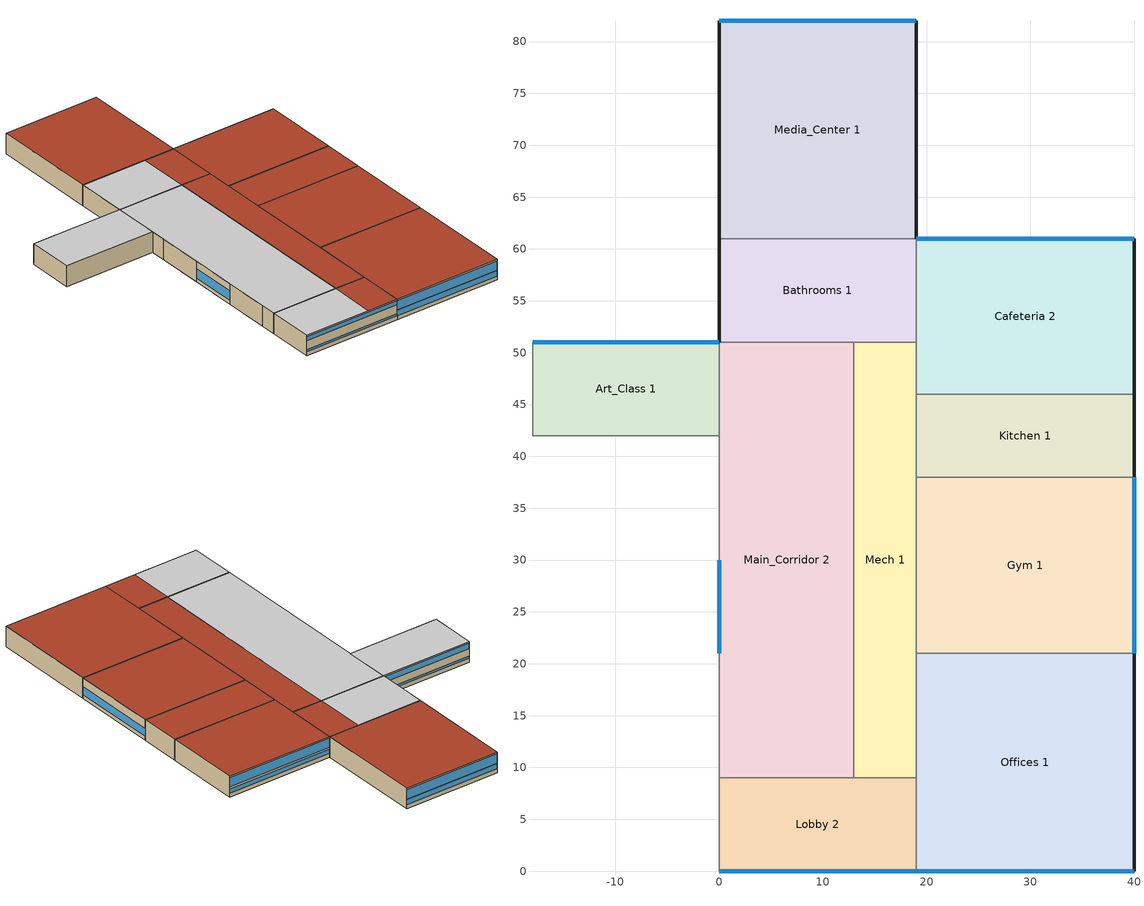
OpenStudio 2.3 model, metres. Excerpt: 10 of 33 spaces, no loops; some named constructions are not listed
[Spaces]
Lobby 2
 floor ground: 19,9 19,0 0,0 0,9 z0
 wall outside: 0,0 19,0 z0:4
 wall to Offices 1: 19,0 19,9 z0:4
 wall to Main_Corridor 2: 13,9 0,9 z0:4
 wall to Mech 1: 19,9 13,9 z0:4
 wall to Mult_Class_1_Pod_1: 0,9 0,0 z0:4
 window (ZEDG-K12 View Glazing South): 0.03,0 18.97,0 z0.76:1.21
 window (ZEDG-K12 Daylight Glazing South): 0.03,0 18.97,0 z2.93:3.7
 ceiling to Lobby 1: 13,0 13,9 0,9 0,0 z4
 roof outside: 19,0 19,9 13,9 13,0 z4
Media_Center 1
 floor ground: 19,82 19,61 0,61 0,82 z0
 wall outside: 19,61 19,82 0,82 0,61 z0:4
 wall to Bathrooms 1: 0,61 19,61 z0:4
 window (ZEDG-K12 View Glazing North): 18.97,82 0.03,82 z0.76:1.81
 window (ZEDG-K12 Daylight Glazing North): 18.97,82 0.03,82 z1.89:3.7
 roof outside: 19,61 19,82 0,82 0,61 z4
Gym 1
 floor ground: 40,38 40,21 19,21 19,38 z0
 wall outside: 40,21 40,38 z0:4
 wall to Mech 1: 19,38 19,21 z0:4
 wall to Offices 1: 19,21 40,21 z0:4
 wall to Kitchen 1: 40,38 19,38 z0:4
 window (ZEDG-K12 View Glazing EastWest): 40,21.03 40,37.97 z0.76:2.24
 roof outside: 40,21 40,38 19,38 19,21 z4
Art_Class 1
 floor ground: 0,51 0,42 -18,42 -18,51 z0
 wall outside: 0,51 -18,51 z0:4
 wall to Main_Corridor 2: 0,42 0,51 z0:4
 wall to Mult_Class_2_Pod_3: -18,51 -18,42 z0:4
 wall to Corridor_Pod_3: -18,42 0,42 z0:4
 window (ZEDG-K12 View Glazing North): -0.03,51 -17.97,51 z0.76:1.21
 window (ZEDG-K12 Daylight Glazing North): -0.03,51 -17.97,51 z2.66:3.7
 ceiling to Mult_Class_2_Pod_4: 0,42 0,51 -18,51 -18,42 z4
Offices 1
 floor ground: 40,21 40,0 19,0 19,21 z0
 wall outside: 19,0 40,0 40,21 z0:4
 wall to Mech 1: 19,21 19,9 z0:4
 window (ZEDG-K12 View Glazing South): 19.03,0 39.97,0 z0.76:1.81
 window (ZEDG-K12 Daylight Glazing South): 19.03,0 39.97,0 z1.91:3.7
 roof outside: 40,0 40,21 19,21 19,0 z4
Main_Corridor 2
 floor ground: 13,51 13,9 0,9 0,51 z0
 wall outside: 0,30 0,21 z0:4
 wall to Corridor_Pod_1: 0,12 0,9 z0:4
 wall to Mult_Class_2_Pod_1: 0,21 0,12 z0:4
 wall to Mult_Class_1_Pod_3: 0,39 0,30 z0:4
 wall to Mech 1: 13,9 13,51 z0:4
 wall to Bathrooms 1: 13,51 0,51 z0:4
 wall to Corridor_Pod_3: 0,42 0,39 z0:4
 window (ZEDG-K12 View Glazing EastWest): 0,29.97 0,21.03 z0.76:2.57
 ceiling to Main_Corridor 1: 13,9 13,51 0,51 0,9 z4
Bathrooms 1
 floor ground: 19,61 19,51 0,51 0,61 z0
 wall outside: 0,61 0,51 z0:4
 wall to Cafeteria 2: 19,51 19,61 z0:4
 wall to Mech 1: 13,51 19,51 z0:4
 ceiling to Bathrooms 2: 13,51 13,61 0,61 0,51 z4
 roof outside: 19,51 19,61 13,61 13,51 z4
Mech 1
 floor ground: 19,51 19,9 13,9 13,51 z0
 wall to Kitchen 1: 19,38 19,46 z0:4
 wall to Cafeteria 2: 19,46 19,51 z0:4
 roof outside: 19,9 19,51 13,51 13,9 z4
Cafeteria 2
 floor ground: 40,61 40,46 19,46 19,61 z0
 wall outside: 40,46 40,61 19,61 z0:4
 wall to Kitchen 1: 19,46 40,46 z0:4
 window (ZEDG-K12 View Glazing North): 39.97,61 19.03,61 z0.76:1.51
 window (ZEDG-K12 Daylight Glazing North): 39.97,61 19.03,61 z1.97:3.7
 roof outside: 40,46 40,61 19,61 19,46 z4
Kitchen 1
 floor ground: 40,46 40,38 19,38 19,46 z0
 wall outside: 40,38 40,46 z0:4
 roof outside: 40,38 40,46 19,46 19,38 z4
[Table:MultiVariableLookup]
Table Multi Variable Lookup 16; Table Multi Variable Lookup 24; Table Multi Variable Lookup 42; Table Multi Variable Lookup 50; Table Multi Variable Lookup 58: LinearInterpolationOfTable, BiQuadratic, 1, 15, 26.7, -20.2, 13.3, 0.467602, 0.934918, Temperature, Temperature, Dimensionless, 2, 15, -20.2, 0.699971, 15, -18, 0.736359, 15, -15.3, 0.781629, 15, -12.8, 0.827186, 15, -10, 0.8779, 15, -7.2, 0.887642, 15, -5, 0.846096, 15, -2.2, 0.804551, 15, 0, 0.763292, 15, 2.2, 0.721746, 15, 5, 0.68106, 15, 6.1, 0.669599, 15, 7.8, 0.654987, 15, 10.6, 0.633498, 15, 13.3, 0.610003, 16.1, -20.2, 0.71401, 16.1, -18, 0.750112, 16.1, -15.3, 0.795955, 16.1, -12.8, 0.840939, 16.1, -10, 0.885636, 16.1, -7.2, 0.874462, 16.1, -5, 0.832916, 16.1, -2.2, 0.791657, 16.1, 0, 0.750112, 16.1, 2.2, 0.708566, 16.1, 5, 0.668167, 16.1, 6.1, 0.656992, 16.1, 7.8, 0.642666, 16.1, 10.6, 0.62175, 16.1, 13.3, 0.598256, 17.8, -20.2, 0.735499, 17.8, -18, 0.771601, 17.8, -15.3, 0.816871, 17.8, -12.8, 0.862428, 17.8, -10, 0.89767, 17.8, -7.2, 0.854978, 17.8, -5, 0.813719, 17.8, -2.2, 0.772174, 17.8, 0, 0.730628, 17.8, 2.2, 0.689083, 17.8, 5, 0.648683, 17.8, 6.1, 0.637795, 17.8, 7.8, 0.624329, 17.8, 10.6, 0.603413, 17.8, 13.3, 0.581064, 19.4, -20.2, 0.767303, 19.4, -18, 0.803691, 19.4, -15.3, 0.848675, 19.4, -12.8, 0.871597, 19.4, -10, 0.869591, 19.4, -7.2, 0.828332, 19.4, -5, 0.787646, 19.4, -2.2, 0.74696, 19.4, 0, 0.706274, 19.4, 2.2, 0.665588, 19.4, 5, 0.626048, 19.4, 6.1, 0.615447, 19.4, 7.8, 0.602553, 19.4, 10.6, 0.582497, 19.4, 13.3, 0.560721, 21.1, -20.2, 0.799107, 21.1, -18, 0.835208, 21.1, -15.3, 0.880765, 21.1, -12.8, 0.880765, 21.1, -10, 0.841798, 21.1, -7.2, 0.801112, 21.1, -5, 0.761572, 21.1, -2.2, 0.72146, 21.1, 0, 0.68192, 21.1, 2.2, 0.641807, 21.1, 5, 0.603413, 21.1, 6.1, 0.593385, 21.1, 7.8, 0.580205, 21.1, 10.6, 0.561294, 21.1, 13.3, 0.540378, 22.8, -20.2, 0.862428, 22.8, -18, 0.885923, 22.8, -15.3, 0.868445, 22.8, -12.8, 0.831484, 22.8, -10, 0.795382, 22.8, -7.2, 0.757275, 22.8, -5, 0.720313, 22.8, -2.2, 0.683352, 22.8, 0, 0.646391, 22.8, 2.2, 0.60943, 22.8, 5, 0.573615, 22.8, 6.1, 0.563873, 22.8, 7.8, 0.551839, 22.8, 10.6, 0.533215, 22.8, 13.3, 0.513445, 24.4, -20.2, 0.893659, 24.4, -18, 0.889074, 24.4, -15.3, 0.845237, 24.4, -12.8, 0.808275, 24.4, -10, 0.772174, 24.4, -7.2, 0.73464, 24.4, -5, 0.697678, 24.4, -2.2, 0.661004, 24.4, 0, 0.624329, 24.4, 2.2, 0.587081, 24.4, 5, 0.551266, 24.4, 6.1, 0.542098, 24.4, 7.8, 0.53035, 24.4, 10.6, 0.512872, 24.4, 13.3, 0.493675, 26.7, -20.2, 0.934918, 26.7, -18, 0.893659, 26.7, -15.3, 0.814292, 26.7, -12.8, 0.777331, 26.7, -10, 0.741516, 26.7, -7.2, 0.704268, 26.7, -5, 0.667594, 26.7, -2.2, 0.630919, 26.7, 0, 0.594531, 26.7, 2.2, 0.555851, 26.7, 5, 0.522041, 26.7, 6.1, 0.513445, 26.7, 7.8, 0.502271, 26.7, 10.6, 0.485939, 26.7, 13.3, 0.467602
Table Multi Variable Lookup 23; Table Multi Variable Lookup 41; Table Multi Variable Lookup 49; Table Multi Variable Lookup 57: LinearInterpolationOfTable, BiQuadratic, 1, 15, 26.7, -20.2, 13.3, 0.662222, 0.991852, Temperature, Temperature, Dimensionless, 2, 15, -20.2, 0.762222, 15, -18, 0.808889, 15, -15.3, 0.868148, 15, -12.8, 0.946914, 15, -10, 0.991852, 15, -7.2, 0.991852, 15, -5, 0.991852, 15, -2.2, 0.991852, 15, 0, 0.991852, 15, 2.2, 0.991852, 15, 5, 0.991852, 15, 6.1, 0.991852, 15, 7.8, 0.991852, 15, 10.6, 0.991852, 15, 13.3, 0.991852, 16.1, -20.2, 0.762222, 16.1, -18, 0.808889, 16.1, -15.3, 0.868148, 16.1, -12.8, 0.928148, 16.1, -10, 0.955556, 16.1, -7.2, 0.955556, 16.1, -5, 0.955556, 16.1, -2.2, 0.955556, 16.1, 0, 0.955556, 16.1, 2.2, 0.955556, 16.1, 5, 0.955556, 16.1, 6.1, 0.955556, 16.1, 7.8, 0.955556, 16.1, 10.6, 0.955556, 16.1, 13.3, 0.955556, 17.8, -20.2, 0.762222, 17.8, -18, 0.808889, 17.8, -15.3, 0.868148, 17.8, -12.8, 0.899506, 17.8, -10, 0.900741, 17.8, -7.2, 0.900741, 17.8, -5, 0.900741, 17.8, -2.2, 0.900741, 17.8, 0, 0.900741, 17.8, 2.2, 0.900741, 17.8, 5, 0.900741, 17.8, 6.1, 0.900741, 17.8, 7.8, 0.900741, 17.8, 10.6, 0.900741, 17.8, 13.3, 0.900741, 19.4, -20.2, 0.759753, 19.4, -18, 0.803951, 19.4, -15.3, 0.84321, 19.4, -12.8, 0.859506, 19.4, -10, 0.860247, 19.4, -7.2, 0.860247, 19.4, -5, 0.860247, 19.4, -2.2, 0.860247, 19.4, 0, 0.860247, 19.4, 2.2, 0.860247, 19.4, 5, 0.860247, 19.4, 6.1, 0.860247, 19.4, 7.8, 0.860247, 19.4, 10.6, 0.860247, 19.4, 13.3, 0.860247, 21.1, -20.2, 0.757531, 21.1, -18, 0.798765, 21.1, -15.3, 0.818765, 21.1, -12.8, 0.820247, 21.1, -10, 0.820247, 21.1, -7.2, 0.820247, 21.1, -5, 0.820247, 21.1, -2.2, 0.820247, 21.1, 0, 0.820247, 21.1, 2.2, 0.820247, 21.1, 5, 0.820247, 21.1, 6.1, 0.820247, 21.1, 7.8, 0.820247, 21.1, 10.6, 0.820247, 21.1, 13.3, 0.820247, 22.8, -20.2, 0.747901, 22.8, -18, 0.764444, 22.8, -15.3, 0.769136, 22.8, -12.8, 0.769136, 22.8, -10, 0.769136, 22.8, -7.2, 0.769136, 22.8, -5, 0.769136, 22.8, -2.2, 0.769136, 22.8, 0, 0.769136, 22.8, 2.2, 0.769136, 22.8, 5, 0.769136, 22.8, 6.1, 0.769136, 22.8, 7.8, 0.769136, 22.8, 10.6, 0.769136, 22.8, 13.3, 0.769136, 24.4, -20.2, 0.727901, 24.4, -18, 0.725185, 24.4, -15.3, 0.723457, 24.4, -12.8, 0.723457, 24.4, -10, 0.723457, 24.4, -7.2, 0.723457, 24.4, -5, 0.723457, 24.4, -2.2, 0.723457, 24.4, 0, 0.723457, 24.4, 2.2, 0.723457, 24.4, 5, 0.723457, 24.4, 6.1, 0.723457, 24.4, 7.8, 0.723457, 24.4, 10.6, 0.723457, 24.4, 13.3, 0.723457, 26.7, -20.2, 0.700988, 26.7, -18, 0.672346, 26.7, -15.3, 0.662222, 26.7, -12.8, 0.662222, 26.7, -10, 0.662222, 26.7, -7.2, 0.662222, 26.7, -5, 0.662222, 26.7, -2.2, 0.662222, 26.7, 0, 0.662222, 26.7, 2.2, 0.662222, 26.7, 5, 0.662222, 26.7, 6.1, 0.662222, 26.7, 7.8, 0.662222, 26.7, 10.6, 0.662222, 26.7, 13.3, 0.662222
Table Multi Variable Lookup 25; Table Multi Variable Lookup 43; Table Multi Variable Lookup 51; Table Multi Variable Lookup 59: LinearInterpolationOfTable, Cubic, 1, 0.5, 1, 0.664728, 0.788505, Dimensionless, Dimensionless, 1, 0.5, 0.664728, 0.6, 0.713724, 0.7, 0.77332, 0.8, 0.754409, 0.9, 0.788505, 1, 0.699971
Table Multi Variable Lookup 26; Table Multi Variable Lookup 44; Table Multi Variable Lookup 52; Table Multi Variable Lookup 60: LinearInterpolationOfTable, Cubic, 1, 1, 1.3, 0.601975, 0.762222, Dimensionless, Dimensionless, 1, 1, 0.762222, 1.1, 0.743704, 1.2, 0.714815, 1.3, 0.601975
Table Multi Variable Lookup 36: LinearInterpolationOfTable, BiQuadratic, 1, 15, 24.4, -20.2, 13.3, 0.660413, 1.22316, Temperature, Temperature, Dimensionless, 2, 15, -20.2, 0.669714, 15, -18, 0.688317, 15, -15.3, 0.781333, 15, -12.8, 0.809238, 15, -10, 0.860397, 15, -7.2, 0.911556, 15, -5, 0.948762, 15, -2.2, 0.972016, 15, 0, 0.999921, 15, 2.2, 1.04178, 15, 5, 1.07898, 15, 6.1, 1.12084, 15, 7.8, 1.1999, 15, 10.6, 1.22316, 15, 13.3, 1.22316, 16.1, -20.2, 0.669714, 16.1, -18, 0.688317, 16.1, -15.3, 0.772032, 16.1, -12.8, 0.809238, 16.1, -10, 0.860397, 16.1, -7.2, 0.911556, 16.1, -5, 0.948762, 16.1, -2.2, 0.972016, 16.1, 0, 0.999921, 16.1, 2.2, 1.04178, 16.1, 5, 1.07898, 16.1, 6.1, 1.11154, 16.1, 7.8, 1.14875, 16.1, 10.6, 1.15805, 16.1, 13.3, 1.15805, 17.8, -20.2, 0.669714, 17.8, -18, 0.688317, 17.8, -15.3, 0.758079, 17.8, -12.8, 0.809238, 17.8, -10, 0.860397, 17.8, -7.2, 0.911556, 17.8, -5, 0.948762, 17.8, -2.2, 0.972016, 17.8, 0, 0.999921, 17.8, 2.2, 1.04178, 17.8, 5, 1.07898, 17.8, 6.1, 1.10224, 17.8, 7.8, 1.10224, 17.8, 10.6, 1.10224, 17.8, 13.3, 1.10224, 19.4, -20.2, 0.669714, 19.4, -18, 0.688317, 19.4, -15.3, 0.758079, 19.4, -12.8, 0.799937, 19.4, -10, 0.860397, 19.4, -7.2, 0.911556, 19.4, -5, 0.948762, 19.4, -2.2, 0.972016, 19.4, 0, 0.999921, 19.4, 2.2, 1.04178, 19.4, 5, 1.05108, 19.4, 6.1, 1.05108, 19.4, 7.8, 1.05108, 19.4, 10.6, 1.05108, 19.4, 13.3, 1.05108, 21.1, -20.2, 0.660413, 21.1, -18, 0.688317, 21.1, -15.3, 0.758079, 21.1, -12.8, 0.799937, 21.1, -10, 0.860397, 21.1, -7.2, 0.888302, 21.1, -5, 0.948762, 21.1, -2.2, 0.972016, 21.1, 0, 0.990619, 21.1, 2.2, 0.999921, 21.1, 5, 0.999921, 21.1, 6.1, 0.999921, 21.1, 7.8, 0.999921, 21.1, 10.6, 0.999921, 21.1, 13.3, 0.999921, 22.8, -20.2, 0.660413, 22.8, -18, 0.679016, 22.8, -15.3, 0.758079, 22.8, -12.8, 0.799937, 22.8, -10, 0.860397, 22.8, -7.2, 0.888302, 22.8, -5, 0.930159, 22.8, -2.2, 0.948762, 22.8, 0, 0.972016, 22.8, 2.2, 0.972016, 22.8, 5, 0.972016, 22.8, 6.1, 0.972016, 22.8, 7.8, 0.972016, 22.8, 10.6, 0.972016, 22.8, 13.3, 0.972016, 24.4, -20.2, 0.660413, 24.4, -18, 0.679016, 24.4, -15.3, 0.758079, 24.4, -12.8, 0.799937, 24.4, -10, 0.851095, 24.4, -7.2, 0.874349, 24.4, -5, 0.920857, 24.4, -2.2, 0.920857, 24.4, 0, 0.920857, 24.4, 2.2, 0.920857, 24.4, 5, 0.920857, 24.4, 6.1, 0.920857, 24.4, 7.8, 0.920857, 24.4, 10.6, 0.920857, 24.4, 13.3, 0.920857
Table Multi Variable Lookup 35: LinearInterpolationOfTable, BiQuadratic, 1, 13.9, 24.4, -5, 43.3, 0.638321, 1.28711, Temperature, Temperature, Dimensionless, 2, 13.9, -5, 0.65925, 13.9, -3.9, 0.65925, 13.9, -1.1, 0.65925, 13.9, 1.7, 0.65925, 13.9, 4.4, 0.65925, 13.9, 7.2, 0.65925, 13.9, 10, 0.65925, 13.9, 12.8, 0.65925, 13.9, 15.6, 0.65925, 13.9, 18.3, 0.65925, 13.9, 21.1, 0.65925, 13.9, 23.9, 0.65925, 13.9, 26.7, 0.65925, 13.9, 29.4, 0.65925, 13.9, 32.2, 0.65925, 13.9, 35, 0.65925, 13.9, 37.8, 0.65925, 13.9, 40.6, 0.65925, 13.9, 43.3, 0.638321, 16.1, -5, 0.800518, 16.1, -3.9, 0.800518, 16.1, -1.1, 0.800518, 16.1, 1.7, 0.800518, 16.1, 4.4, 0.800518, 16.1, 7.2, 0.800518, 16.1, 10, 0.800518, 16.1, 12.8, 0.800518, 16.1, 15.6, 0.800518, 16.1, 18.3, 0.800518, 16.1, 21.1, 0.800518, 16.1, 23.9, 0.800518, 16.1, 26.7, 0.800518, 16.1, 29.4, 0.800518, 16.1, 32.2, 0.800518, 16.1, 35, 0.800518, 16.1, 37.8, 0.800518, 16.1, 40.6, 0.758661, 16.1, 43.3, 0.722036, 17.8, -5, 0.899929, 17.8, -3.9, 0.899929, 17.8, -1.1, 0.899929, 17.8, 1.7, 0.899929, 17.8, 4.4, 0.899929, 17.8, 7.2, 0.899929, 17.8, 10, 0.899929, 17.8, 12.8, 0.899929, 17.8, 15.6, 0.899929, 17.8, 18.3, 0.899929, 17.8, 21.1, 0.899929, 17.8, 23.9, 0.899929, 17.8, 26.7, 0.899929, 17.8, 29.4, 0.899929, 17.8, 32.2, 0.899929, 17.8, 35, 0.899929, 17.8, 37.8, 0.899929, 17.8, 40.6, 0.858071, 17.8, 43.3, 0.800518, 19.4, -5, 0.999339, 19.4, -3.9, 0.999339, 19.4, -1.1, 0.999339, 19.4, 1.7, 0.999339, 19.4, 4.4, 0.999339, 19.4, 7.2, 0.999339, 19.4, 10, 0.999339, 19.4, 12.8, 0.999339, 19.4, 15.6, 0.999339, 19.4, 18.3, 0.999339, 19.4, 21.1, 0.999339, 19.4, 23.9, 0.999339, 19.4, 26.7, 0.999339, 19.4, 29.4, 0.999339, 19.4, 32.2, 0.999339, 19.4, 35, 0.999339, 19.4, 37.8, 0.999339, 19.4, 40.6, 0.957482, 19.4, 43.3, 0.899929, 21.1, -5, 1.11968, 21.1, -3.9, 1.11968, 21.1, -1.1, 1.11968, 21.1, 1.7, 1.11968, 21.1, 4.4, 1.11968, 21.1, 7.2, 1.11968, 21.1, 10, 1.11968, 21.1, 12.8, 1.11968, 21.1, 15.6, 1.11968, 21.1, 18.3, 1.11968, 21.1, 21.1, 1.11968, 21.1, 23.9, 1.11968, 21.1, 26.7, 1.11968, 21.1, 29.4, 1.10921, 21.1, 32.2, 1.08829, 21.1, 35, 1.06736, 21.1, 37.8, 1.05166, 21.1, 40.6, 0.978411, 21.1, 43.3, 0.920857, 22.8, -5, 1.1877, 22.8, -3.9, 1.1877, 22.8, -1.1, 1.1877, 22.8, 1.7, 1.1877, 22.8, 4.4, 1.1877, 22.8, 7.2, 1.1877, 22.8, 10, 1.1877, 22.8, 12.8, 1.1877, 22.8, 15.6, 1.1877, 22.8, 18.3, 1.1877, 22.8, 21.1, 1.1877, 22.8, 23.9, 1.1877, 22.8, 26.7, 1.16154, 22.8, 29.4, 1.11968, 22.8, 32.2, 1.09875, 22.8, 35, 1.08829, 22.8, 37.8, 1.06736, 22.8, 40.6, 1.03073, 22.8, 43.3, 0.978411, 24.4, -5, 1.28711, 24.4, -3.9, 1.28711, 24.4, -1.1, 1.28711, 24.4, 1.7, 1.28711, 24.4, 4.4, 1.28711, 24.4, 7.2, 1.28711, 24.4, 10, 1.28711, 24.4, 12.8, 1.28711, 24.4, 15.6, 1.27664, 24.4, 18.3, 1.26095, 24.4, 21.1, 1.24002, 24.4, 23.9, 1.208625, 24.4, 26.7, 1.17723, 24.4, 29.4, 1.14061, 24.4, 32.2, 1.11968, 24.4, 35, 1.10921, 24.4, 37.8, 1.08829, 24.4, 40.6, 1.05166, 24.4, 43.3, 1.02027
Table Multi Variable Lookup 37; Table Multi Variable Lookup 45; Table Multi Variable Lookup 53: LinearInterpolationOfTable, BiQuadratic, 1, 13.9, 24.4, -3.9, 50, 0.540278, 1.05806, Temperature, Temperature, Dimensionless, 2, 13.9, -3.9, 0.540278, 13.9, -1.1, 0.540278, 13.9, 1.7, 0.540278, 13.9, 4.4, 0.540278, 13.9, 7.2, 0.540278, 13.9, 10, 0.540278, 13.9, 12.8, 0.540278, 13.9, 15.6, 0.540278, 13.9, 18.3, 0.540278, 13.9, 21.1, 0.540278, 13.9, 23.9, 0.540278, 13.9, 26.7, 0.540278, 13.9, 29.4, 0.540278, 13.9, 32.2, 0.540278, 13.9, 35, 0.540278, 13.9, 37.8, 0.540278, 13.9, 40.6, 0.540278, 13.9, 43.3, 0.540278, 13.9, 46.1, 0.540278, 13.9, 47.8, 0.540278, 13.9, 50, 0.540278, 16.1, -3.9, 0.642778, 16.1, -1.1, 0.642778, 16.1, 1.7, 0.642778, 16.1, 4.4, 0.642778, 16.1, 7.2, 0.642778, 16.1, 10, 0.642778, 16.1, 12.8, 0.642778, 16.1, 15.6, 0.642778, 16.1, 18.3, 0.642778, 16.1, 21.1, 0.642778, 16.1, 23.9, 0.642778, 16.1, 26.7, 0.642778, 16.1, 29.4, 0.642778, 16.1, 32.2, 0.642778, 16.1, 35, 0.642778, 16.1, 37.8, 0.642778, 16.1, 40.6, 0.642778, 16.1, 43.3, 0.642778, 16.1, 46.1, 0.642778, 16.1, 47.8, 0.642778, 16.1, 50, 0.567222, 17.8, -3.9, 0.75, 17.8, -1.1, 0.75, 17.8, 1.7, 0.75, 17.8, 4.4, 0.75, 17.8, 7.2, 0.75, 17.8, 10, 0.75, 17.8, 12.8, 0.75, 17.8, 15.6, 0.75, 17.8, 18.3, 0.75, 17.8, 21.1, 0.75, 17.8, 23.9, 0.75, 17.8, 26.7, 0.75, 17.8, 29.4, 0.75, 17.8, 32.2, 0.75, 17.8, 35, 0.75, 17.8, 37.8, 0.75, 17.8, 40.6, 0.75, 17.8, 43.3, 0.75, 17.8, 46.1, 0.75, 17.8, 47.8, 0.688056, 17.8, 50, 0.548333, 19.4, -3.9, 0.799167, 19.4, -1.1, 0.799167, 19.4, 1.7, 0.799167, 19.4, 4.4, 0.799167, 19.4, 7.2, 0.799167, 19.4, 10, 0.799167, 19.4, 12.8, 0.799167, 19.4, 15.6, 0.799167, 19.4, 18.3, 0.799167, 19.4, 21.1, 0.799167, 19.4, 23.9, 0.799167, 19.4, 26.7, 0.799167, 19.4, 29.4, 0.799167, 19.4, 32.2, 0.799167, 19.4, 35, 0.799167, 19.4, 37.8, 0.799167, 19.4, 40.6, 0.799167, 19.4, 43.3, 0.799167, 19.4, 46.1, 0.799167, 19.4, 47.8, 0.701944, 19.4, 50, 0.560833, 21.1, -3.9, 0.852778, 21.1, -1.1, 0.852778, 21.1, 1.7, 0.852778, 21.1, 4.4, 0.852778, 21.1, 7.2, 0.852778, 21.1, 10, 0.852778, 21.1, 12.8, 0.852778, 21.1, 15.6, 0.852778, 21.1, 18.3, 0.852778, 21.1, 21.1, 0.852778, 21.1, 23.9, 0.852778, 21.1, 26.7, 0.852778, 21.1, 29.4, 0.852778, 21.1, 32.2, 0.852778, 21.1, 35, 0.852778, 21.1, 37.8, 0.852778, 21.1, 40.6, 0.852778, 21.1, 43.3, 0.852778, 21.1, 46.1, 0.799167, 21.1, 47.8, 0.695833, 21.1, 50, 0.557222, 22.8, -3.9, 0.955278, 22.8, -1.1, 0.955278, 22.8, 1.7, 0.955278, 22.8, 4.4, 0.955278, 22.8, 7.2, 0.955278, 22.8, 10, 0.955278, 22.8, 12.8, 0.955278, 22.8, 15.6, 0.955278, 22.8, 18.3, 0.955278, 22.8, 21.1, 0.955278, 22.8, 23.9, 0.955278, 22.8, 26.7, 0.955278, 22.8, 29.4, 0.955278, 22.8, 32.2, 0.955278, 22.8, 35, 0.955278, 22.8, 37.8, 0.955278, 22.8, 40.6, 0.943889, 22.8, 43.3, 0.910833, 22.8, 46.1, 0.803889, 22.8, 47.8, 0.7, 22.8, 50, 0.562222, 24.4, -3.9, 1.05806, 24.4, -1.1, 1.05806, 24.4, 1.7, 1.05806, 24.4, 4.4, 1.05806, 24.4, 7.2, 1.05806, 24.4, 10, 1.05806, 24.4, 12.8, 1.05806, 24.4, 15.6, 1.05806, 24.4, 18.3, 1.05806, 24.4, 21.1, 1.05806, 24.4, 23.9, 1.05806, 24.4, 26.7, 1.05806, 24.4, 29.4, 1.05806, 24.4, 32.2, 1.04083, 24.4, 35, 1.01833, 24.4, 37.8, 0.995556, 24.4, 40.6, 0.966944, 24.4, 43.3, 0.915278, 24.4, 46.1, 0.803889, 24.4, 47.8, 0.694167, 24.4, 50, 0.558611
Table Multi Variable Lookup 38; Table Multi Variable Lookup 46; Table Multi Variable Lookup 54: LinearInterpolationOfTable, BiQuadratic, 1, 13.9, 24.4, -3.9, 50, 0.169923, 0.738823, Temperature, Temperature, Dimensionless, 2, 13.9, -3.9, 0.169923, 13.9, -1.1, 0.175, 13.9, 1.7, 0.179778, 13.9, 4.4, 0.184556, 13.9, 7.2, 0.187244, 13.9, 10, 0.189932, 13.9, 12.8, 0.192619, 13.9, 15.6, 0.199488, 13.9, 18.3, 0.202474, 13.9, 21.1, 0.208148, 13.9, 23.9, 0.212031, 13.9, 26.7, 0.232338, 13.9, 29.4, 0.247568, 13.9, 32.2, 0.278328, 13.9, 35, 0.295947, 13.9, 37.8, 0.318942, 13.9, 40.6, 0.363439, 13.9, 43.3, 0.412415, 13.9, 46.1, 0.441382, 13.9, 47.8, 0.468558, 13.9, 50, 0.506485, 16.1, -3.9, 0.203968, 16.1, -1.1, 0.209642, 16.1, 1.7, 0.215614, 16.1, 4.4, 0.221288, 16.1, 7.2, 0.223976, 16.1, 10, 0.227261, 16.1, 12.8, 0.231143, 16.1, 15.6, 0.238908, 16.1, 18.3, 0.243686, 16.1, 21.1, 0.250555, 16.1, 23.9, 0.255333, 16.1, 26.7, 0.289974, 16.1, 29.4, 0.308191, 16.1, 32.2, 0.349701, 16.1, 35, 0.370009, 16.1, 37.8, 0.398976, 16.1, 40.6, 0.456613, 16.1, 43.3, 0.520222, 16.1, 46.1, 0.556058, 16.1, 47.8, 0.590998, 16.1, 50, 0.557253, 17.8, -3.9, 0.238609, 17.8, -1.1, 0.246075, 17.8, 1.7, 0.253242, 17.8, 4.4, 0.259812, 17.8, 7.2, 0.263695, 17.8, 10, 0.26698, 17.8, 12.8, 0.271758, 17.8, 15.6, 0.281314, 17.8, 18.3, 0.286988, 17.8, 21.1, 0.295947, 17.8, 23.9, 0.310282, 17.8, 26.7, 0.353584, 17.8, 29.4, 0.376877, 17.8, 32.2, 0.425853, 17.8, 35, 0.454821, 17.8, 37.8, 0.490358, 17.8, 40.6, 0.545904, 17.8, 43.3, 0.579352, 17.8, 46.1, 0.598464, 17.8, 47.8, 0.640273, 17.8, 50, 0.487372, 19.4, -3.9, 0.25802, 19.4, -1.1, 0.265486, 19.4, 1.7, 0.272654, 19.4, 4.4, 0.280418, 19.4, 7.2, 0.2843, 19.4, 10, 0.288183, 19.4, 12.8, 0.292961, 19.4, 15.6, 0.303413, 19.4, 18.3, 0.309386, 19.4, 21.1, 0.318942, 19.4, 23.9, 0.340145, 19.4, 26.7, 0.386433, 19.4, 29.4, 0.412415, 19.4, 32.2, 0.468259, 19.4, 35, 0.497227, 19.4, 37.8, 0.532765, 19.4, 40.6, 0.571587, 19.4, 43.3, 0.61041, 19.4, 46.1, 0.641766, 19.4, 47.8, 0.609215, 19.4, 50, 0.460495, 21.1, -3.9, 0.276834, 21.1, -1.1, 0.2843, 21.1, 1.7, 0.292065, 21.1, 4.4, 0.300128, 21.1, 7.2, 0.303712, 21.1, 10, 0.308191, 21.1, 12.8, 0.314164, 21.1, 15.6, 0.326706, 21.1, 18.3, 0.333276, 21.1, 21.1, 0.347014, 21.1, 23.9, 0.370009, 21.1, 26.7, 0.421971, 21.1, 29.4, 0.451834, 21.1, 32.2, 0.513652, 21.1, 35, 0.546203, 21.1, 37.8, 0.568003, 21.1, 40.6, 0.609215, 21.1, 43.3, 0.656101, 21.1, 46.1, 0.67163, 21.1, 47.8, 0.569795, 21.1, 50, 0.431527, 22.8, -3.9, 0.31715, 22.8, -1.1, 0.326109, 22.8, 1.7, 0.335068, 22.8, 4.4, 0.344027, 22.8, 7.2, 0.348805, 22.8, 10, 0.353584, 22.8, 12.8, 0.360452, 22.8, 15.6, 0.372995, 22.8, 18.3, 0.379565, 22.8, 21.1, 0.409428, 22.8, 23.9, 0.43541, 22.8, 26.7, 0.501109, 22.8, 29.4, 0.53366, 22.8, 32.2, 0.586817, 22.8, 35, 0.607125, 22.8, 37.8, 0.63221, 22.8, 40.6, 0.656997, 22.8, 43.3, 0.681186, 22.8, 46.1, 0.696715, 22.8, 47.8, 0.590998, 22.8, 50, 0.447952, 24.4, -3.9, 0.35448, 24.4, -1.1, 0.36523, 24.4, 1.7, 0.375384, 24.4, 4.4, 0.385239, 24.4, 7.2, 0.390614, 24.4, 10, 0.39599, 24.4, 12.8, 0.402858, 24.4, 15.6, 0.418985, 24.4, 18.3, 0.42884, 24.4, 21.1, 0.473933, 24.4, 23.9, 0.499915, 24.4, 26.7, 0.558447, 24.4, 29.4, 0.572782, 24.4, 32.2, 0.607125, 24.4, 35, 0.623549, 24.4, 37.8, 0.643857, 24.4, 40.6, 0.675811, 24.4, 43.3, 0.710452, 24.4, 46.1, 0.738823, 24.4, 47.8, 0.626834, 24.4, 50, 0.476323
Table Multi Variable Lookup 39; Table Multi Variable Lookup 47; Table Multi Variable Lookup 55: LinearInterpolationOfTable, Cubic, 1, 0.5, 1, 0.169923, 0.278029, Dimensionless, Dimensionless, 1, 0.5, 0.278029, 0.6, 0.261305, 0.7, 0.240102, 0.8, 0.217406, 0.9, 0.195606, 1, 0.169923
Table Multi Variable Lookup 40; Table Multi Variable Lookup 48; Table Multi Variable Lookup 56: LinearInterpolationOfTable, Cubic, 1, 1, 1.3, 0.3375, 0.540278, Dimensionless, Dimensionless, 1, 1, 0.540278, 1.1, 0.473333, 1.2, 0.406389, 1.3, 0.3375
[Curve:Exponent]
Fan On Off Power Curve 1: Coefficient1 Constant=1; Coefficient2 Constant=0; Coefficient3 Constant=0; Minimum Value of x=0; Maximum Value of x=1
